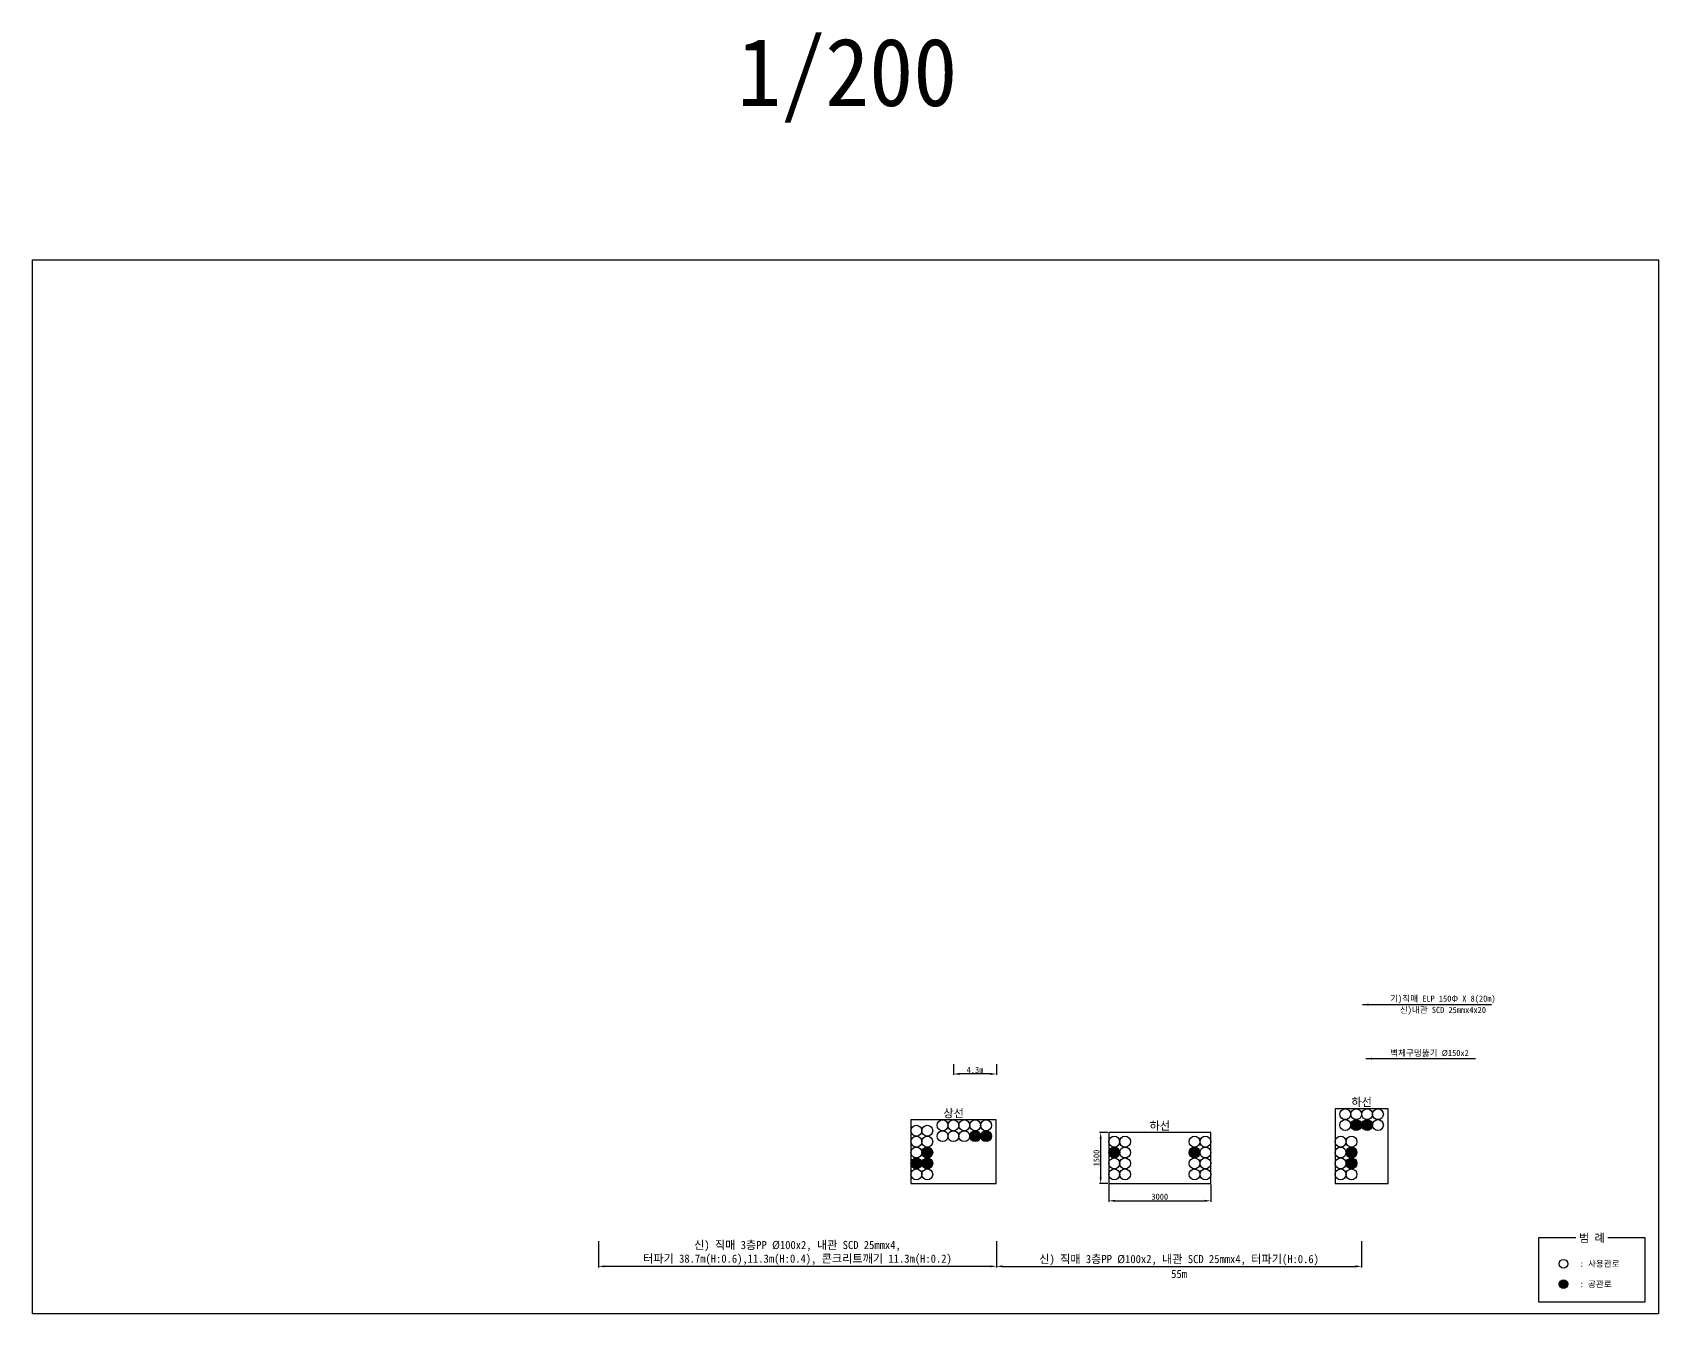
# Model space of a CAD drawing. Extents: x 47110 to 47479, y 244632 to 244785.
# Drawn here: x 47109.6 to 47268.8, y 244632.2 to 244758.9 of the extents above; entities that cross this region are included whole.
import ezdxf
from ezdxf.enums import TextEntityAlignment as Align

# ---------------------------------------------------------------- set-up
doc = ezdxf.new("R2010")
doc.units = 0
doc.header["$MEASUREMENT"] = 0
doc.layers.get('Defpoints').update_dxf_attribs({"linetype": 'CONTINUOUS'})
doc.layers.add('TX-PAPR', color=2, linetype='CONTINUOUS', plot=False)
for name, color, linetype in [('TZ-DIMS', 1, 'CONTINUOUS'), ('TZ-LEAL', 1, 'CONTINUOUS'), ('TZ-LEAT', 3, 'CONTINUOUS'), ('TZ-LINE', 7, 'CONTINUOUS'), ('TZ-TEX2', 3, 'CONTINUOUS'), ('TZ-TEXT', 6, 'CONTINUOUS')]:
    doc.layers.add(name, color=color, linetype=linetype)
doc.styles.get("Standard").update_dxf_attribs({"font": 'GulimChe.ttf'})
doc.dimstyles.new('D200', dxfattribs={"dimscale": 0.2, "dimtxt": 3, "dimasz": 3, "dimexe": 0.5, "dimexo": 0.5, "dimgap": 0.5, "dimtad": 1, "dimdec": 0, "dimzin": 1, "dimdsep": 46, "dimlunit": 6, "dimtxsty": 'Standard', "dimcen": 1, "dimclrd": 1, "dimclre": 1, "dimclrt": 3, "dimadec": 0, "dimazin": 0, "dimtfac": 1, "dimtdec": 0, "dimtix": 1, "dimtmove": 2, "dimatfit": 3, "dimfxl": 0, "dimtvp": 2, "dimlwd": -1, "dimlwe": -1, "dimarcsym": 0})

# ---------------------------------------------------------------- blocks, each defined once
blk = doc.blocks.new('*D3')
at = {"layer": 'Defpoints', "color": 0, "ltscale": 2}
for p in [(47214.97, 244651.16), (47214.18, 244646.16), (47214.97, 244646.16)]:
    blk.add_point(p, dxfattribs=at)
at = {"layer": 'TZ-DIMS', "color": 1, "ltscale": 2}
for p, q in [((47214.87, 244651.16), (47214.08, 244651.16)), ((47214.18, 244650.56), (47214.18, 244646.76)), ((47214.87, 244646.16), (47214.08, 244646.16))]:
    blk.add_line(p, q, dxfattribs=at)
for points in [[(47214.08, 244650.56), (47214.28, 244650.56), (47214.18, 244651.16)], [(47214.08, 244646.76), (47214.28, 244646.76), (47214.18, 244646.16)]]:
    blk.add_solid(points, dxfattribs=at)
at = {"layer": 'TZ-DIMS', "color": 3, "ltscale": 2, "insert": (47213.77, 244648.66), "char_height": 0.6, "attachment_point": 5, "rotation": 90}
blk.add_mtext('1500', dxfattribs=at)
blk = doc.blocks.new('*D4')
at = {"layer": 'Defpoints', "color": 0, "ltscale": 2}
for p in [(47214.97, 244646.16), (47224.97, 244646.16), (47224.97, 244644.47)]:
    blk.add_point(p, dxfattribs=at)
at = {"layer": 'TZ-DIMS', "color": 1, "ltscale": 2}
for p, q in [((47214.97, 244646.06), (47214.97, 244644.37)), ((47224.97, 244646.06), (47224.97, 244644.37)), ((47215.57, 244644.47), (47224.37, 244644.47))]:
    blk.add_line(p, q, dxfattribs=at)
for points in [[(47215.57, 244644.57), (47215.57, 244644.37), (47214.97, 244644.47)], [(47224.37, 244644.57), (47224.37, 244644.37), (47224.97, 244644.47)]]:
    blk.add_solid(points, dxfattribs=at)
at = {"layer": 'TZ-DIMS', "color": 3, "ltscale": 2, "insert": (47219.97, 244644.87), "char_height": 0.6, "attachment_point": 5}
blk.add_mtext('3000', dxfattribs=at)
blk = doc.blocks.new('*D5')
at = {"layer": 'Defpoints', "color": 0, "ltscale": 2}
for p in [(47199.78, 244657.96), (47203.98, 244657.96), (47199.78, 244656.89)]:
    blk.add_point(p, dxfattribs=at)
at = {"layer": 'TZ-DIMS', "color": 1, "ltscale": 2}
for p, q in [((47199.78, 244657.86), (47199.78, 244656.79)), ((47203.98, 244657.86), (47203.98, 244656.79)), ((47203.38, 244656.89), (47200.38, 244656.89))]:
    blk.add_line(p, q, dxfattribs=at)
for points in [[(47200.38, 244656.99), (47200.38, 244656.79), (47199.78, 244656.89)], [(47203.38, 244656.99), (47203.38, 244656.79), (47203.98, 244656.89)]]:
    blk.add_solid(points, dxfattribs=at)
at = {"layer": 'TZ-DIMS', "color": 3, "ltscale": 2, "insert": (47201.88, 244657.29), "char_height": 0.6, "width": 0.3945, "attachment_point": 5}
blk.add_mtext('4.3m', dxfattribs=at)
blk = doc.blocks.new('*D6')
at = {"layer": 'Defpoints', "color": 0, "ltscale": 2}
for p in [(47203.98, 244640.63), (47239.73, 244640.63), (47239.73, 244638.05)]:
    blk.add_point(p, dxfattribs=at)
at = {"layer": 'TZ-TEXT', "color": 1, "ltscale": 2}
for p, q in [((47203.98, 244640.53), (47203.98, 244637.95)), ((47239.73, 244640.53), (47239.73, 244637.95)), ((47204.58, 244638.05), (47239.13, 244638.05))]:
    blk.add_line(p, q, dxfattribs=at)
for points in [[(47204.58, 244638.15), (47204.58, 244637.95), (47203.98, 244638.05)], [(47239.13, 244638.15), (47239.13, 244637.95), (47239.73, 244638.05)]]:
    blk.add_solid(points, dxfattribs=at)
at = {"layer": 'TZ-TEXT', "color": 3, "ltscale": 2, "insert": (47221.86, 244638.66), "char_height": 0.8, "attachment_point": 5}
blk.add_mtext('{\\C6;신) 직매 3층PP Ø100x2, 내관 SCD 25mmx4, 터파기(H:0.6)}', dxfattribs=at)
blk = doc.blocks.new('*D7')
at = {"layer": 'Defpoints', "color": 0, "ltscale": 2}
for p in [(47165.01, 244640.63), (47203.98, 244640.63), (47165.01, 244638.05)]:
    blk.add_point(p, dxfattribs=at)
at = {"layer": 'TZ-TEXT', "color": 1, "ltscale": 2}
for p, q in [((47165.01, 244640.53), (47165.01, 244637.95)), ((47203.98, 244640.53), (47203.98, 244637.95)), ((47203.38, 244638.05), (47165.61, 244638.05))]:
    blk.add_line(p, q, dxfattribs=at)
for points in [[(47165.61, 244638.15), (47165.61, 244637.95), (47165.01, 244638.05)], [(47203.38, 244638.15), (47203.38, 244637.95), (47203.98, 244638.05)]]:
    blk.add_solid(points, dxfattribs=at)
at = {"layer": 'TZ-TEXT', "color": 3, "ltscale": 2, "insert": (47184.49, 244639.37), "char_height": 0.8, "attachment_point": 5}
blk.add_mtext('{\\C6;신) 직매 3층PP Ø100x2, 내관 SCD 25mmx4,\\P터파기 38.7m(H:0.6),11.3m(H:0.4), 콘크리트깨기 11.3m(H:0.2)}', dxfattribs=at)

msp = doc.modelspace()

# ---------------------------------------------------------------- hatches: boundary and pattern name
at = {"layer": 'TZ-LINE', "ltscale": 2}
h = msp.add_hatch(color=256, dxfattribs=at)
h.dxf.hatch_style = 1
h.paths.add_polyline_path([(47238.67, 244651.89, 1), (47239.73, 244651.89, 1)])
h = msp.add_hatch(color=256, dxfattribs=at)
h.dxf.hatch_style = 1
h.paths.add_polyline_path([(47239.73, 244651.89, 1), (47240.8, 244651.89, 1)])
h = msp.add_hatch(color=256, dxfattribs=at)
h.dxf.hatch_style = 1
h.paths.add_polyline_path([(47201.36, 244650.8, 1), (47202.43, 244650.8, 1)])
h = msp.add_hatch(color=256, dxfattribs=at)
h.dxf.hatch_style = 1
h.paths.add_polyline_path([(47202.43, 244650.8, 1), (47203.5, 244650.8, 1)])
h = msp.add_hatch(color=256, dxfattribs=at)
h.dxf.hatch_style = 1
h.paths.add_polyline_path([(47196.67, 244649.2, 1), (47197.74, 244649.2, 1)])
h = msp.add_hatch(color=256, dxfattribs=at)
h.dxf.hatch_style = 1
h.paths.add_polyline_path([(47214.97, 244649.2, 1), (47216.04, 244649.2, 1)])
h = msp.add_hatch(color=256, dxfattribs=at)
h.dxf.hatch_style = 1
h.paths.add_polyline_path([(47222.84, 244649.2, 1), (47223.91, 244649.2, 1)])
h = msp.add_hatch(color=256, dxfattribs=at)
h.dxf.hatch_style = 1
h.paths.add_polyline_path([(47238.21, 244649.2, 1), (47239.27, 244649.2, 1)])
h = msp.add_hatch(color=256, dxfattribs=at)
h.dxf.hatch_style = 1
h.paths.add_polyline_path([(47195.6, 244648.13, 1), (47196.67, 244648.13, 1)])
h = msp.add_hatch(color=256, dxfattribs=at)
h.dxf.hatch_style = 1
h.paths.add_polyline_path([(47196.67, 244648.13, 1), (47197.74, 244648.13, 1)])
h = msp.add_hatch(color=256, dxfattribs=at)
h.dxf.hatch_style = 1
h.paths.add_polyline_path([(47238.21, 244648.13, 1), (47239.27, 244648.13, 1)])
h = msp.add_hatch(color=256, dxfattribs=at)
h.dxf.hatch_style = 1
h.paths.add_polyline_path([(47259.07, 244636.31, 1), (47259.93, 244636.31, 1)])

# ---------------------------------------------------------------- linework, layer by layer
at = {"layer": 'TX-PAPR'}
msp.add_lwpolyline([(47109.6, 244736.6), (47268.8, 244736.6), (47268.8, 244633.4), (47109.6, 244633.4)], close=True, dxfattribs=at)
at = {"layer": 'TZ-LINE', "ltscale": 2, "elevation": 0.31}
for points in [[(47195.6, 244646.16), (47203.96, 244646.16), (47203.96, 244652.4), (47195.6, 244652.4)], [(47237.14, 244646.16), (47242.33, 244646.16), (47242.33, 244653.49), (47237.14, 244653.49)], [(47214.97, 244646.16), (47224.97, 244646.16), (47224.97, 244651.16), (47214.97, 244651.16)]]:
    msp.add_lwpolyline(points, close=True, dxfattribs=at)
msp.add_lwpolyline([(47260.69, 244640.85), (47257.06, 244640.85), (47257.06, 244634.58), (47267.48, 244634.58), (47267.48, 244640.85), (47263.85, 244640.85)], dxfattribs=at)
at = {"layer": 'TZ-LINE', "ltscale": 2}
for centre, radius in [((47198.7, 244651.86, 0.31), 0.533), ((47199.76, 244651.86, 0.31), 0.533), ((47200.83, 244651.86, 0.31), 0.533), ((47201.9, 244651.86, 0.31), 0.533), ((47202.96, 244651.86, 0.31), 0.533), ((47238.13, 244652.95, 0.31), 0.533), ((47238.13, 244651.89, 0.31), 0.533), ((47239.2, 244652.95, 0.31), 0.533), ((47239.2, 244651.89, 0.31), 0.533), ((47240.27, 244652.95, 0.31), 0.533), ((47240.27, 244651.89, 0.31), 0.533), ((47241.33, 244652.95, 0.31), 0.533), ((47241.33, 244651.89, 0.31), 0.533), ((47196.14, 244651.33, 0.31), 0.533), ((47196.14, 244650.26, 0.31), 0.533), ((47197.2, 244651.33, 0.31), 0.533), ((47197.2, 244650.26, 0.31), 0.533), ((47198.7, 244650.8, 0.31), 0.533), ((47199.76, 244650.8, 0.31), 0.533), ((47200.83, 244650.8, 0.31), 0.533), ((47201.9, 244650.8, 0.31), 0.533), ((47202.96, 244650.8, 0.31), 0.533), ((47215.51, 244650.26, 0.31), 0.533), ((47216.57, 244650.26, 0.31), 0.533), ((47223.37, 244650.26, 0.31), 0.533), ((47224.44, 244650.26, 0.31), 0.533), ((47237.67, 244650.26, 0.31), 0.533), ((47238.74, 244650.26, 0.31), 0.533), ((47196.14, 244649.2, 0.31), 0.533), ((47197.2, 244649.2, 0.31), 0.533), ((47215.51, 244649.2, 0.31), 0.533), ((47216.57, 244649.2, 0.31), 0.533), ((47223.37, 244649.2, 0.31), 0.533), ((47224.44, 244649.2, 0.31), 0.533), ((47237.67, 244649.2, 0.31), 0.533), ((47238.74, 244649.2, 0.31), 0.533), ((47196.14, 244648.13, 0.31), 0.533), ((47196.14, 244647.06, 0.31), 0.533), ((47197.2, 244648.13, 0.31), 0.533), ((47197.2, 244647.06, 0.31), 0.533), ((47215.51, 244648.13, 0.31), 0.533), ((47215.51, 244647.06, 0.31), 0.533), ((47216.57, 244648.13, 0.31), 0.533), ((47216.57, 244647.06, 0.31), 0.533), ((47223.37, 244648.13, 0.31), 0.533), ((47223.37, 244647.06, 0.31), 0.533), ((47224.44, 244648.13, 0.31), 0.533), ((47224.44, 244647.06, 0.31), 0.533), ((47237.67, 244648.13, 0.31), 0.533), ((47237.67, 244647.06, 0.31), 0.533), ((47238.74, 244648.13, 0.31), 0.533), ((47238.74, 244647.06, 0.31), 0.533), ((47259.5, 244638.31, 0.31), 0.427), ((47259.5, 244636.31, 0.31), 0.427)]:
    msp.add_circle(centre, radius, dxfattribs=at)

# ---------------------------------------------------------------- texts
at = {"layer": 'TZ-LEAT'}
msp.add_text('기)직매 ELP 150Φ X 8(20m)', height=0.6, dxfattribs=at).set_placement((47247.69, 244664.24, 0.31), align=Align.MIDDLE)
at = {"layer": 'TZ-TEX2'}
for s, height, p in [('1/200', 6.667, (47189.37, 244754.46)), ('하선', 0.8, (47239.73, 244654.15, 0.31)), ('상선', 0.8, (47199.78, 244653.06, 0.31)), ('하선', 0.8, (47219.97, 244651.83, 0.31)), ('범 례', 0.8, (47262.27, 244640.85, 0.31))]:
    msp.add_text(s, height=height, dxfattribs=at).set_placement(p, align=Align.MIDDLE)
for s, p in [(': 사용관로', (47261.08, 244638.31, 0.31)), (': 공관로', (47261.08, 244636.31, 0.31))]:
    msp.add_text(s, height=0.6, dxfattribs=at).set_placement(p, align=Align.MIDDLE_LEFT)
at = {"layer": 'TZ-TEXT'}
msp.add_text('신)내관 SCD 25mmx4x20', height=0.6, rotation=359.9482, dxfattribs=at).set_placement((47247.69, 244663.13, 0.31), align=Align.MIDDLE)
msp.add_text('벽체구멍뚫기 Ø150x2', height=0.6, rotation=359.9482, dxfattribs=at).set_placement((47242.53, 244658.95, 0.31), align=Align.MIDDLE_LEFT)
at = {"layer": 'TZ-TEXT', "ltscale": 2, "insert": (47221.86, 244637.3, 0.31), "char_height": 0.8, "attachment_point": 5}
msp.add_mtext('55m', dxfattribs=at)

# ---------------------------------------------------------------- dimensions: what is measured, and where the dimension line sits
at = {"layer": 'TZ-DIMS', "ltscale": 2}
for base, p1, p2, text, picture, middle in [((47199.78, 244656.89, 0.31), (47203.98, 244657.96, 0.31), (47199.78, 244657.96, 0.31), '<>.3m', '*D5', (47201.88, 244657.29, 0.31)), ((47224.97, 244644.47, 0.31), (47214.97, 244646.16, 0.31), (47224.97, 244646.16, 0.31), '3000', '*D4', (47219.97, 244644.87, 0.31))]:
    dim = msp.add_linear_dim(base=base, p1=p1, p2=p2, text=text, dimstyle='D200', dxfattribs=at)
    dim.commit()
    dim.dimension.update_dxf_attribs({"geometry": picture, "text_midpoint": middle})
dim = msp.add_linear_dim(base=(47214.18, 244646.16, 0.46), p1=(47214.97, 244651.16, 0.46), p2=(47214.97, 244646.16, 0.46), angle=90, text='1500', dimstyle='D200', dxfattribs=at)
dim.commit()
dim.dimension.update_dxf_attribs({"geometry": '*D3', "text_midpoint": (47213.77, 244648.66, 0.46)})
at = {"layer": 'TZ-TEXT', "ltscale": 2}
for base, p2, text, picture, middle in [((47165.01, 244638.05, 0.31), (47165.01, 244640.63, 0.31), '{\\C6;신) 직매 3층PP Ø100x2, 내관 SCD 25mmx4,\\P터파기 38.7m(H:0.6),11.3m(H:0.4), 콘크리트깨기 11.3m(H:0.2)}', '*D7', (47184.49, 244639.37, 0.31)), ((47239.73, 244638.05, 0.31), (47239.73, 244640.63, 0.31), '{\\C6;신) 직매 3층PP Ø100x2, 내관 SCD 25mmx4, 터파기(H:0.6)}', '*D6', (47221.86, 244638.66, 0.31))]:
    dim = msp.add_linear_dim(base=base, p1=(47203.98, 244640.63, 0.31), p2=p2, text=text, dimstyle='D200', override={"dimtxt": 4}, dxfattribs=at)
    dim.commit()
    dim.dimension.update_dxf_attribs({"geometry": picture, "text_midpoint": middle})

# ---------------------------------------------------------------- leaders
at = {"layer": 'TZ-LEAL'}
for points in [[(47239.81, 244663.68, 0.31), (47252.45, 244663.68)], [(47240.16, 244658.39, 0.31), (47250.88, 244658.39, 0)]]:
    msp.add_leader(points, dimstyle='D200', dxfattribs=at)

doc.saveas('drawing.dxf')
